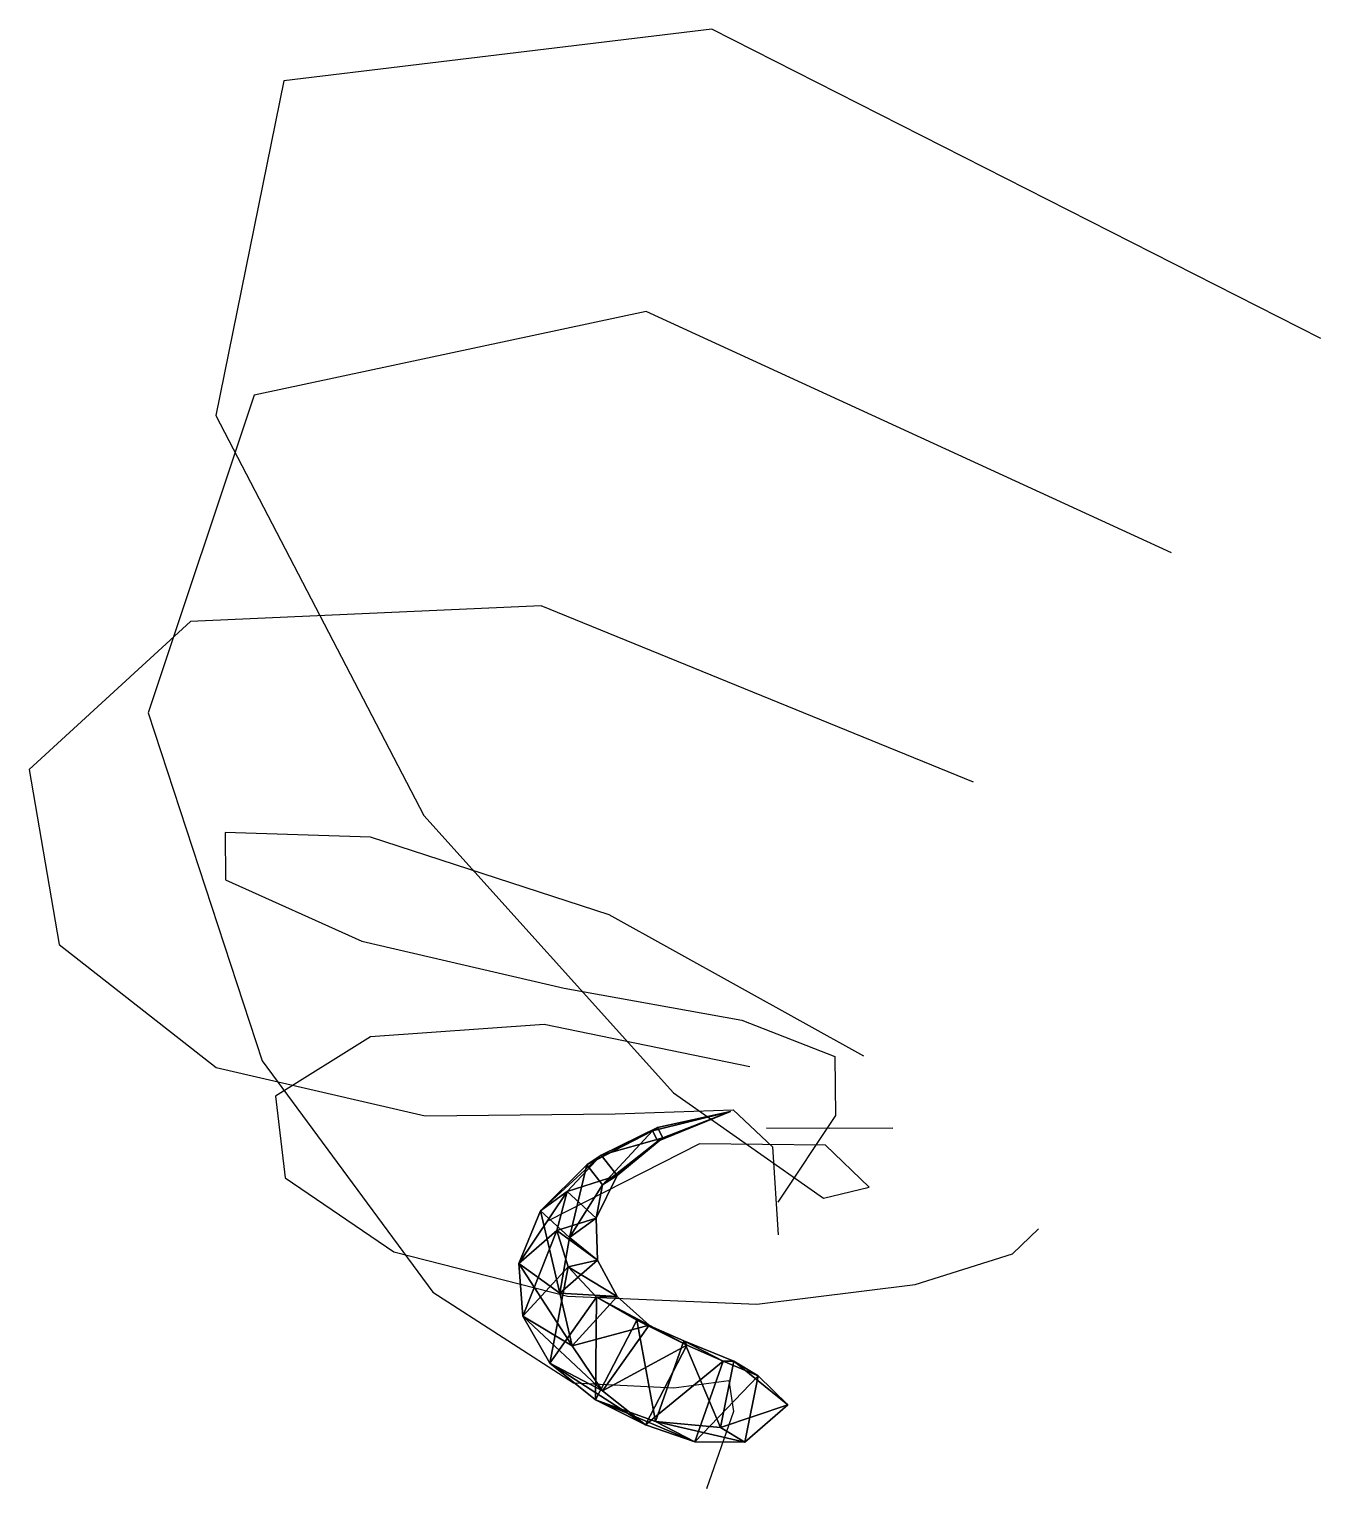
# Model space of a CAD drawing. Extents: x -2.53 to 1.55, y -1.14 to 3.47.
import ezdxf

# ---------------------------------------------------------------- set-up
doc = ezdxf.new("R2010")
doc.units = 0
for name, color, linetype in [('1_SWEEP', 150, 'CONTINUOUS'), ('2___TRACER', 7, 'CONTINUOUS'), ('3___TRACER', 7, 'CONTINUOUS'), ('4___TRACER', 7, 'CONTINUOUS'), ('5___TRACER', 7, 'CONTINUOUS'), ('6___TRACER', 7, 'CONTINUOUS'), ('CERCLE', 7, 'CONTINUOUS'), ('CERCLE_2', 7, 'CONTINUOUS'), ('CERCLE_3', 7, 'CONTINUOUS'), ('CERCLE_4', 7, 'CONTINUOUS'), ('CERCLE_5', 7, 'CONTINUOUS'), ('CERCLE_6', 7, 'CONTINUOUS')]:
    doc.layers.add(name, color=color, linetype=linetype)

msp = doc.modelspace()

# ---------------------------------------------------------------- linework, layer by layer
at = {"layer": '2___TRACER'}
msp.add_polyline3d([(-0.2519, 0.1943, 1.9361), (-0.9026, 0.3282, 1.7054), (-1.451, 0.2888, 1.2177), (-1.751, 0.1012, 0.5575), (-1.7207, -0.1571, -0.1366), (-1.3772, -0.3914, -0.7134), (-0.8287, -0.5315, -1.0582), (-0.2305, -0.5568, -1.1259), (0.2705, -0.4943, -0.9464), (0.5776, -0.3973, -0.6065), (0.6604, -0.3181, -0.2169)], dxfattribs=at)
at = {"layer": '3___TRACER'}
msp.add_polyline3d([(0.108, 0.2277, 2.8684), (-0.6967, 0.6741, 2.6208), (-1.4511, 0.9204, 1.9931), (-1.9105, 0.9347, 1.0864), (-1.9094, 0.7848, 0.1414), (-1.478, 0.5913, -0.5585), (-0.839, 0.4424, -0.8315), (-0.2773, 0.3409, -0.6877), (0.0164, 0.2268, -0.3019), (0.0184, 0.0398, 0.0978), (-0.1633, -0.2344, 0.3438)], dxfattribs=at)
at = {"layer": '4___TRACER'}
msp.add_polyline3d([(0.4542, 1.0938, 3.2292), (-0.9116, 1.6507, 2.6154), (-2.0197, 1.6013, 1.5316), (-2.5294, 1.1335, 0.3265), (-2.4351, 0.581, -0.6846), (-1.9383, 0.192, -1.3513), (-1.2778, 0.0385, -1.6342), (-0.6774, 0.0449, -1.555), (-0.3046, 0.0576, -1.2338), (-0.1802, -0.0589, -0.8773), (-0.1622, -0.3376, -0.6509)], dxfattribs=at)
at = {"layer": '5___TRACER'}
msp.add_polyline3d([(1.0803, 1.8192, 3.5151), (-0.5801, 2.5821, 2.4653), (-1.8186, 2.3176, 0.8633), (-2.1531, 1.3131, -0.5824), (-1.7932, 0.2131, -1.3574), (-1.2537, -0.518, -1.5162), (-0.8095, -0.8054, -1.3722), (-0.4924, -0.8213, -1.0908), (-0.3188, -0.7978, -0.716), (-0.3034, -0.8951, -0.3429), (-0.3892, -1.14, -0.099)], dxfattribs=at)
at = {"layer": '6___TRACER'}
msp.add_polyline3d([(1.552, 2.4966, 4.0795), (-0.3725, 3.474, 2.8671), (-1.7246, 3.3105, 0.9356), (-1.9401, 2.2524, -0.8514), (-1.2821, 0.988, -1.7293), (-0.4939, 0.1121, -1.6764), (-0.0196, -0.2208, -1.1871), (0.1251, -0.1864, -0.6266), (-0.0128, -0.054, -0.1219), (-0.4112, -0.0497, 0.1803), (-0.89, -0.2934, 0.0811)], dxfattribs=at)
at = {"layer": 'CERCLE'}
msp.add_polyline3d([(0.2, 0.0001, -0.0004), (0.0004, -0.001, 0.2), (-0.2, -0.0001, 0.0004), (-0.0004, 0.001, -0.2)], close=True, dxfattribs=at)
at = {"layer": 'CERCLE_2'}
msp.add_polyline3d([(0.2, 0.0001, -0.0004), (0.0004, -0.001, 0.2), (-0.2, -0.0001, 0.0004), (-0.0004, 0.001, -0.2)], close=True, dxfattribs=at)
at = {"layer": 'CERCLE_3'}
msp.add_polyline3d([(0.2, 0.0001, -0.0004), (0.0004, -0.001, 0.2), (-0.2, -0.0001, 0.0004), (-0.0004, 0.001, -0.2)], close=True, dxfattribs=at)
at = {"layer": 'CERCLE_4'}
msp.add_polyline3d([(0.2, 0.0001, -0.0004), (0.0004, -0.001, 0.2), (-0.2, -0.0001, 0.0004), (-0.0004, 0.001, -0.2)], close=True, dxfattribs=at)
at = {"layer": 'CERCLE_5'}
msp.add_polyline3d([(0.2, 0.0001, -0.0004), (0.0004, -0.001, 0.2), (-0.2, -0.0001, 0.0004), (-0.0004, 0.001, -0.2)], close=True, dxfattribs=at)
at = {"layer": 'CERCLE_6'}
msp.add_polyline3d([(0.2, 0.0001, -0.0004), (0.0004, -0.001, 0.2), (-0.2, -0.0001, 0.0004), (-0.0004, 0.001, -0.2)], close=True, dxfattribs=at)

# ---------------------------------------------------------------- meshes
at = {"layer": '1_SWEEP'}
mesh = msp.add_polyface(dxfattribs=at)
corners = [(-0.3136, 0.0524, 0.9481), (-0.3136, 0.0524, 0.9481), (-0.3136, 0.0524, 0.9481), (-0.3136, 0.0524, 0.9481), (-0.5597, -0.0083, 0.8563), (-0.543, -0.0408, 0.8534), (-0.5272, -0.0304, 0.8221), (-0.5439, 0.0021, 0.825), (-0.7677, -0.1157, 0.7087), (-0.7174, -0.1794, 0.7145), (-0.6712, -0.1495, 0.6548), (-0.7215, -0.0858, 0.6491), (-0.9136, -0.2612, 0.5155), (-0.8222, -0.3459, 0.5465), (-0.7381, -0.2849, 0.4712), (-0.8295, -0.2001, 0.4403), (-0.9819, -0.4274, 0.2948), (-0.8528, -0.5215, 0.3663), (-0.7333, -0.4174, 0.2917), (-0.8625, -0.3234, 0.2202), (-0.9694, -0.5942, 0.0674), (-0.8138, -0.6881, 0.1895), (-0.6712, -0.5325, 0.1309), (-0.8267, -0.4385, 0.0088), (-0.8837, -0.7427, -0.1467), (-0.7177, -0.8308, 0.0287), (-0.5704, -0.6222, -0.0032), (-0.7364, -0.5341, -0.1786), (-0.7396, -0.8586, -0.33), (-0.5818, -0.9376, -0.1095), (-0.4516, -0.6864, -0.1105), (-0.6095, -0.6074, -0.331), (-0.5504, -0.9272, -0.4609), (-0.4259, -0.9916, -0.2296), (-0.3365, -0.737, -0.2052), (-0.4611, -0.6726, -0.4366), (-0.3453, -0.9461, -0.5295), (-0.2681, -0.9925, -0.3325), (-0.2257, -0.7826, -0.2986), (-0.3029, -0.7361, -0.4956), (-0.1321, -0.8747, -0.4663), (-0.1321, -0.8747, -0.4663), (-0.1321, -0.8747, -0.4663), (-0.1321, -0.8747, -0.4663)]
mesh.append_faces([[corners[k] for k in face] for face in [(0, 4, 5, 5), (1, 5, 6, 6), (2, 6, 7, 7), (3, 7, 4, 4), (4, 8, 9, 9), (5, 9, 10, 10), (6, 10, 11, 11), (7, 11, 8, 8), (8, 12, 13, 13), (9, 13, 14, 14), (10, 14, 15, 15), (11, 15, 12, 12), (12, 16, 17, 17), (13, 17, 18, 18), (14, 18, 19, 19), (15, 19, 16, 16), (16, 20, 21, 21), (17, 21, 22, 22), (18, 22, 23, 23), (19, 23, 20, 20), (20, 24, 25, 25), (21, 25, 26, 26), (22, 26, 27, 27), (23, 27, 24, 24), (24, 28, 29, 29), (25, 29, 30, 30), (26, 30, 31, 31), (27, 31, 28, 28), (28, 32, 33, 33), (29, 33, 34, 34), (30, 34, 35, 35), (31, 35, 32, 32), (32, 36, 37, 37), (33, 37, 38, 38), (34, 38, 39, 39), (35, 39, 36, 36), (36, 40, 41, 41), (37, 41, 42, 42), (38, 42, 43, 43), (39, 43, 40, 40), (0, 5, 1, 1), (1, 6, 2, 2), (2, 7, 3, 3), (3, 4, 0, 0), (4, 9, 5, 5), (5, 10, 6, 6), (6, 11, 7, 7), (7, 8, 4, 4), (8, 13, 9, 9), (9, 14, 10, 10), (10, 15, 11, 11), (11, 12, 8, 8), (12, 17, 13, 13), (13, 18, 14, 14), (14, 19, 15, 15), (15, 16, 12, 12), (16, 21, 17, 17), (17, 22, 18, 18), (18, 23, 19, 19), (19, 20, 16, 16), (20, 25, 21, 21), (21, 26, 22, 22), (22, 27, 23, 23), (23, 24, 20, 20), (24, 29, 25, 25), (25, 30, 26, 26), (26, 31, 27, 27), (27, 28, 24, 24), (28, 33, 29, 29), (29, 34, 30, 30), (30, 35, 31, 31), (31, 32, 28, 28), (32, 37, 33, 33), (33, 38, 34, 34), (34, 39, 35, 35), (35, 36, 32, 32), (36, 41, 37, 37), (37, 42, 38, 38), (38, 43, 39, 39), (39, 40, 36, 36)]])

doc.saveas('drawing.dxf')
